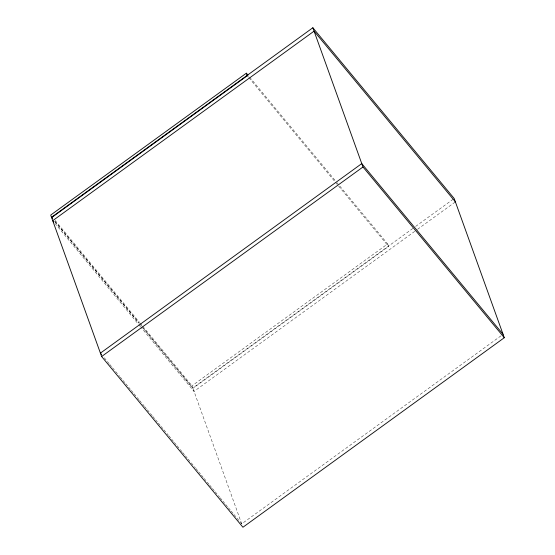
<?xml version="1.0" encoding="UTF-8"?>
<svg xmlns="http://www.w3.org/2000/svg" width="555" height="555" viewBox="0 0 555 555"><rect width="100%" height="100%" fill="white"/><g stroke="black" fill="none" stroke-linecap="round" stroke-linejoin="round"><path stroke-width="0.42" stroke-dasharray="2.77 2.08" d="M241.772 523.996L192.016 385.794L387.661 243.916L336.33 181.894M412.823 228.459L192.807 388.007L142.024 326.652M415.626 226.426L453.463 198.988M387.661 243.916L388.576 246.469L192.932 388.34L142.149 326.985M414.745 231.345L194.028 391.4L141.039 327.381M417.547 229.312L455.384 201.874M500.964 335.851L241.716 523.851L239.51 521.187M249.667 77.194L335.775 181.228M247.273 75.737L248.376 77.069M248.924 77.742L335.033 181.776M335.588 182.442L388.576 246.469M55.125 220.404L139.576 322.441M140.131 323.107L142.337 325.778M142.885 326.444L192.016 385.794M54.813 221.278L139.27 323.315M139.818 323.981L141.476 325.979M54.938 221.618L138.84 322.989M54.931 223.339L138.285 324.044M138.833 324.71L140.491 326.708M104.278 357.795L109.245 363.796M109.793 364.462L112.006 367.132M112.554 367.798L119.734 376.47M120.282 377.136L122.489 379.8M123.044 380.466L125.25 383.137M125.805 383.803L128.011 386.474M128.566 387.14L130.772 389.804M131.32 390.47L133.533 393.141M134.081 393.807L139.048 399.808M139.603 400.474L144.016 405.809M144.571 406.475L146.777 409.146M147.332 409.812L152.299 415.813M152.847 416.479L155.06 419.15M155.608 419.816L157.814 422.487M158.369 423.153L160.575 425.817M161.13 426.483L163.337 429.154M163.892 429.82L168.304 435.155M168.859 435.821L171.065 438.492M171.62 439.158L173.826 441.822M174.374 442.495L176.587 445.159M177.135 445.825L182.102 451.825M182.657 452.491L184.864 455.162M185.419 455.828L187.625 458.499M188.173 459.165L195.353 467.83M195.901 468.503L198.114 471.167M198.662 471.833L200.868 474.504M201.423 475.17L203.629 477.834M204.184 478.507L209.152 484.508M209.7 485.174L211.913 487.838M212.461 488.511L214.674 491.175M215.222 491.841L219.641 497.176M220.189 497.842L222.395 500.513M222.95 501.179L225.157 503.85M225.712 504.516L227.918 507.18M228.473 507.846L230.679 510.517M231.227 511.183L233.44 513.847M233.988 514.52L238.955 520.521"/><path stroke-width="0.83" d="M248.009 75.189L246.358 73.191L50.706 215.069L101.634 356.525L242.937 527.25L504.294 337.724L454.163 198.475L312.853 27.75L51.504 217.276L52.607 218.608M51.622 217.615L247.273 75.737L246.358 73.191M101.634 356.525L362.984 166.993L312.853 27.75M455.384 201.874L314.075 31.149L52.725 220.675L53.828 222.007M503.066 334.325L361.763 163.6L100.413 353.126L101.516 354.458M362.984 166.993L504.294 337.724"/></g></svg>
